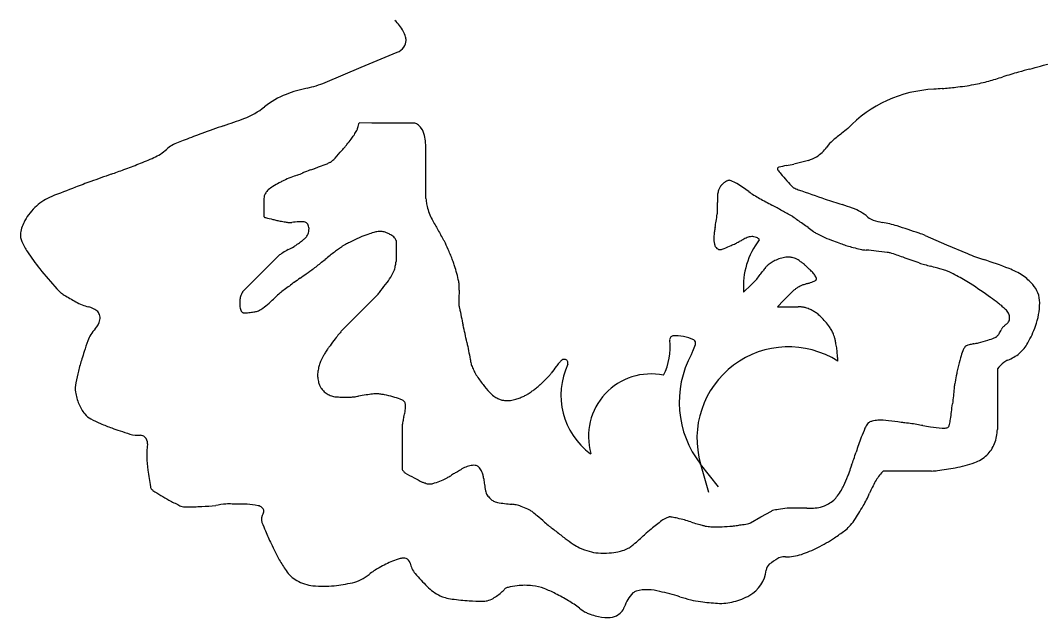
# Model space of a CAD drawing. Header units: metres. Extents: x 0 to 10.4, y -7.4 to 0.
# Drawn here: x 2.043 to 6.409, y -7.441 to -4.89 of the extents above; entities that cross this region are included whole.
import ezdxf

# ---------------------------------------------------------------- set-up
doc = ezdxf.new("R2010")
doc.units = ezdxf.units.M

msp = doc.modelspace()

# ---------------------------------------------------------------- linework, layer by layer
at = {"layer": 'CUT'}
for p, q in [((3.5, -5.09), (3.654, -5.026)), ((3.346, -5.155), (3.5, -5.09)), ((3.546, -5.329), (3.492, -5.327)), ((3.649, -5.329), (3.546, -5.329)), ((3.726, -5.329), (3.649, -5.329)), ((3.777, -5.561), (3.777, -5.445)), ((5.412, -5.488), (5.35, -5.504)), ((3.777, -5.65), (3.777, -5.561)), ((3.084, -5.65), (3.084, -5.676)), ((3.084, -5.676), (3.084, -5.727)), ((3.649, -5.83), (3.649, -5.869)), ((5.912, -5.809), (6.002, -5.848)), ((6.002, -5.848), (6.092, -5.886)), ((3.649, -5.869), (3.649, -5.92)), ((3.148, -5.894), (3.097, -5.946)), ((3.097, -5.946), (3.046, -5.997)), ((3.046, -5.997), (2.994, -6.048)), ((5.138, -6.048), (5.164, -6.023)), ((5.164, -6.023), (5.19, -5.997)), ((5.344, -6.048), (5.305, -6.087)), ((3.546, -6.087), (3.495, -6.138)), ((5.305, -6.087), (5.28, -6.113)), ((3.495, -6.138), (3.418, -6.215)), ((5.28, -6.113), (5.318, -6.113)), ((5.318, -6.113), (5.369, -6.113)), ((6.22, -6.379), (6.22, -6.47)), ((6.22, -6.47), (6.22, -6.56)), ((6.22, -6.56), (6.22, -6.637)), ((3.675, -6.626), (3.675, -6.716)), ((3.675, -6.716), (3.675, -6.806)), ((4.482, -6.74), (4.481, -6.741)), ((5.028, -6.883), (4.951, -6.785)), ((4.951, -6.785), (4.985, -6.905)), ((5.824, -6.815), (5.735, -6.815)), ((5.939, -6.815), (5.824, -6.815)), ((5.164, -7.037), (5.209, -7.011)), ((5.209, -7.011), (5.254, -6.986))]:
    msp.add_line(p, q, dxfattribs=at)
for centre, radius, start, end in [((3.4914, -5.04651), 0.218593, 30.3688, 45.7253), ((3.56475, -4.9981), 0.130916, 16.921, 28.3188), ((3.64379, -4.9746), 0.048213, 322.425, 359.524), ((3.64705, -4.97336), 0.044983, 357.911, 17.2781), ((3.62882, -4.96514), 0.065864, 292.474, 323.841), ((7.77452, -10.2017), 5.29692, 105.522, 106.039), ((0.385779, 17.1398), 23.0255, 285.03, 285.278), ((5.9759, -4.4094), 0.768045, 280.738, 285.643), ((5.83475, -3.87917), 1.31672, 285.336, 288.062), ((6.76826, -6.7913), 1.7414, 105.223, 107.556), ((3.40323, -5.78993), 0.625503, 102.392, 111.007), ((3.174, -4.73869), 0.450445, 282.175, 292.448), ((5.97192, -5.72358), 0.540069, 92.4323, 136.526), ((6.58871, -12.4416), 7.28573, 94.761, 95.0372), ((5.50938, -0.309649), 4.89442, 275.565, 276.247), ((5.9317, -4.1279), 1.05289, 276.013, 280.247), ((3.30386, -5.52908), 0.346369, 111.129, 128.762), ((2.89079, -5.01612), 0.312232, 290.277, 308.932), ((1.49054, -1.21316), 4.36478, 289.006, 290.218), ((4.5374, -10.0682), 4.99979, 108.971, 110.102), ((2.39052, -4.76596), 1.24179, 330.47, 331.42), ((3.40659, -5.32196), 0.083567, 332.919, 341.841), ((3.30144, -5.28391), 0.195368, 340.85, 347.259), ((3.7251, -5.35671), 0.02773, 55.0002, 88.1299), ((3.7085, -5.3825), 0.058387, 33.827, 56.173), ((3.6858, -5.40082), 0.087478, 13.0938, 35.5153), ((7.42243, -7.68066), 2.96938, 128.351, 128.969), ((2.77699, -5.564), 0.164346, 111.41, 131.544), ((3.48689, -7.46429), 2.19288, 109.719, 110.554), ((7.1536, -17.0414), 12.4475, 110.379, 110.733), ((2.76874, -4.8769), 0.862672, 320.983, 322.923), ((3.1268, -5.13685), 0.420368, 321.767, 324.493), ((3.44161, -5.36057), 0.034169, 323.286, 329.334), ((3.46966, -5.44153), 0.307364, 359.354, 11.3581), ((5.61256, -5.51438), 0.147406, 130.925, 145.555), ((10.2784, -11.3544), 7.62226, 128.293, 128.667), ((2.53531, -5.29544), 0.196958, 293.547, 312.351), ((2.73873, -4.87731), 0.885259, 317.27, 320.113), ((0.727736, -3.1003), 3.56863, 318.926, 319.245), ((2.23119, -4.46195), 1.54165, 321.102, 321.578), ((5.36263, -5.33735), 0.158904, 302.07, 323.887), ((1.59429, -3.11288), 2.57374, 291.774, 293.341), ((3.2584, -5.26926), 0.251613, 292.331, 294.066), ((3.29655, -5.36259), 0.150869, 295.291, 297.839), ((3.3615, -5.47449), 0.022202, 284.351, 292.519), ((3.31193, -5.41921), 0.09548, 307.462, 312.15), ((3.28393, -5.37722), 0.14559, 309.226, 316.193), ((5.36227, -5.33294), 0.162839, 287.781, 301.353), ((-1.33064, 4.88313), 11.0877, 289.832, 290.134), ((1.67181, -3.29507), 2.3758, 290.042, 291.667), ((-33.0572, 88.8241), 101.11, 291.03, 291.045), ((-356.093, 952.762), 1023.46, 290.555, 290.557), ((-116.199, 301.74), 329.682, 291.249, 291.252), ((2.74283, -4.09507), 1.53258, 291.399, 292.204), ((1.95574, -1.82196), 3.93673, 290.307, 290.805), ((5.28771, -5.52475), 0.007941, 102.444, 212.316), ((5.89798, -5.04098), 0.786659, 218.343, 219.845), ((5.46836, -6.274), 0.778656, 101.134, 103.544), ((5.22583, -4.93007), 0.587209, 279.031, 282.208), ((3.78064, -9.47036), 4.14903, 110.259, 111.233), ((11.6292, -31.4988), 27.5336, 109.516, 109.708), ((3.51382, -6.24638), 0.756204, 118.844, 121.119), ((3.2482, -5.7649), 0.206314, 114.391, 118.739), ((3.98958, -7.32067), 1.92967, 114.446, 115.363), ((3.24741, -5.71824), 0.164235, 106.78, 110.09), ((38.3859, -97.0056), 97.9805, 111.029, 111.046), ((5.30323, -5.84723), 0.365223, 134.334, 135.666), ((5.10358, -5.65476), 0.088411, 121.034, 128.95), ((5.084, -5.621), 0.049396, 111.371, 121.759), ((5.07172, -5.58938), 0.015475, 96.3805, 111.692), ((5.07748, -5.59541), 0.02268, 98.8211, 109.251), ((5.07253, -5.59589), 0.022935, 65.607, 86.3205), ((4.9932, -5.7826), 0.225796, 60.0285, 66.8414), ((4.87842, -5.98362), 0.45727, 52.467, 60.1529), ((5.91448, -5.03123), 0.805578, 219.626, 225.216), ((5.68429, -14.5747), 9.59657, 110.79, 111.437), ((3.14607, -5.65984), 0.063265, 148.728, 161.722), ((3.14359, -5.6595), 0.060967, 131.735, 147.792), ((3.18969, -5.70875), 0.128427, 121.284, 132.455), ((5.13993, -5.65031), 0.117365, 162.493, 171.026), ((5.11478, -5.64781), 0.092774, 151.822, 159.29), ((5.05627, -5.61456), 0.025554, 142.485, 155.587), ((5.11759, -5.65123), 0.096879, 145.244, 147.376), ((5.06884, -5.62484), 0.042225, 133.081, 136.919), ((5.0735, -5.6255), 0.045989, 133.238, 136.762), ((5.36707, -5.33877), 0.351824, 233.339, 242.204), ((5.35663, -5.59537), 0.012286, 218.39, 231.61), ((5.44817, -5.38607), 0.240346, 245.63, 250.767), ((7.46896, 0.239066), 6.21743, 250.26, 251.382), ((2.263, -5.85037), 0.225422, 112.428, 132.057), ((3.11676, -5.65135), 0.032787, 159.743, 177.637), ((3.86697, -5.64962), 0.089972, 180.244, 188.554), ((4.07084, -5.62112), 0.295821, 188.139, 192.471), ((5.13925, -5.64743), 0.116282, 172.374, 181.266), ((6.449, -5.659), 1.42603, 179.638, 180.362), ((3.633, -5.6765), 1.39003, 359.65, 0.350365), ((7.94277, -0.705766), 5.65259, 241.008, 241.62), ((6.72191, -2.05926), 3.80097, 250.993, 252.137), ((2.2747, -5.86537), 0.244399, 131.737, 150.494), ((3.98689, -5.63731), 0.210369, 193.103, 201.38), ((3.9631, -5.65034), 0.183496, 200.3, 209.25), ((1.16825, -5.2355), 3.88372, 352.417, 352.878), ((4.99662, -5.70306), 0.028955, 331.222, 335.648), ((-0.486, -5.6985), 5.50902, 359.86, 0.140405), ((4.982, -5.7135), 0.04103, 357.905, 2.0951), ((3.41009, -9.1155), 3.90089, 61.0215, 61.7576), ((-0.273848, -15.9312), 11.6483, 61.1763, 61.4118), ((5.12318, -7.05046), 1.44005, 70.6214, 72.5087), ((5.52983, -5.88832), 0.208824, 49.3028, 70.0747), ((2.19718, -5.82047), 0.154821, 150.827, 171.656), ((3.08606, -5.7275), 0.002118, 166.345, 193.655), ((3.09, -5.724), 0.007211, 213.69, 236.31), ((3.09307, -5.71958), 0.012588, 235.847, 260.55), ((3.23953, -5.20588), 0.546682, 254.235, 257.693), ((5.5254, 4.43206), 10.4519, 256.712, 256.807), ((3.66321, -3.66816), 2.14076, 255.853, 256.074), ((3.33842, -4.71922), 1.04429, 259.494, 260.775), ((3.27415, -5.24403), 0.516379, 258.477, 260.284), ((3.195, -5.703), 0.050636, 260.91, 279.09), ((3.23116, -5.94828), 0.197305, 89.1763, 98.2065), ((3.2455, -6.00506), 0.25432, 87.4083, 92.5917), ((3.25393, -5.77498), 0.024176, 65.3951, 82.7141), ((3.25926, -5.76349), 0.011509, 40.5844, 65.6758), ((3.25035, -5.77422), 0.025367, 31.4092, 45.9104), ((3.2449, -5.77573), 0.030846, 12.5954, 28.5167), ((17.0582, 1.73687), 15.2185, 209.426, 209.526), ((3.66706, -5.50168), 1.37321, 348.562, 349.667), ((5.3312, -5.7501), 0.02641, 61.0087, 65.8612), ((5.27429, -5.79871), 0.10001, 44.1898, 45.8102), ((-17.1109, -37.2131), 38.6725, 54.4241, 54.5006), ((0.959104, -12.1501), 7.77566, 55.0723, 55.2787), ((5.71177, -5.67587), 0.070887, 229.784, 251.264), ((5.77672, -5.48193), 0.275415, 251.427, 259.81), ((5.63795, -6.27099), 0.525758, 73.0765, 80.1385), ((2.10915, -5.80803), 0.065916, 171.244, 204.148), ((3.21128, -5.77739), 0.066442, 328.609, 338.261), ((3.23917, -5.7864), 0.037249, 335.245, 351.357), ((3.2215, -5.7849), 0.055811, 6.068, 16.5519), ((3.21118, -5.78048), 0.06584, 349.919, 1.28381), ((3.72313, -6.36268), 0.591444, 109.161, 112.688), ((3.63736, -6.09957), 0.314805, 105.355, 110.134), ((3.59218, -5.92533), 0.134852, 98.6085, 106.449), ((3.5785, -5.86404), 0.072336, 84.8445, 95.1555), ((3.58144, -5.86505), 0.073137, 80.1105, 87.2091), ((3.58974, -5.85958), 0.066712, 79.4107, 86.3393), ((3.58205, -5.85021), 0.05964, 63.1407, 70.4621), ((3.5174, -5.9977), 0.220616, 61.402, 65.4679), ((3.56304, -5.90835), 0.120347, 50.8645, 60.1185), ((16.5391, 1.49341), 14.6469, 209.698, 209.792), ((14.5999, 0.289264), 12.366, 209.415, 209.537), ((5.58301, -5.83686), 0.575254, 176.227, 178.321), ((5.09241, -5.80734), 0.083827, 169.453, 174.287), ((5.63096, -5.88624), 0.62807, 169.705, 171.37), ((7.25999, -3.29748), 3.09141, 233.266, 233.796), ((5.49886, -5.69475), 0.116897, 236.3, 244.21), ((5.74022, -5.25807), 0.615698, 241.666, 245.204), ((4.28383, -10.4962), 4.96256, 71.1767, 72.3195), ((5.77815, -6.12895), 0.346823, 67.2979, 72.0558), ((2.31871, -5.71266), 0.296158, 204.399, 213.937), ((2.9401, -5.45915), 0.481628, 304.514, 306.561), ((2.82018, -5.26374), 0.710302, 304.942, 306.733), ((3.10794, -5.65143), 0.227493, 307.047, 310.273), ((3.1486, -5.69623), 0.16704, 309.568, 313.699), ((3.24124, -5.79469), 0.031867, 315.574, 327.106), ((3.74627, -6.43441), 0.665727, 118.071, 119.15), ((3.55254, -6.05224), 0.237518, 115.577, 120.218), ((4.14223, -7.26265), 1.58392, 114.119, 115.915), ((3.62349, -5.83751), 0.027331, 34.5659, 55.4341), ((3.61399, -5.83771), 0.035658, 17.4708, 26.1321), ((3.64189, -5.8307), 0.007141, 5.64283, 31.2271), ((1.74646, -7.00604), 2.41346, 29.1623, 29.7895), ((3.74055, -5.89902), 0.132795, 25.9064, 31.3146), ((2.47912, -6.47628), 1.52, 23.22, 24.705), ((5.094, -5.8245), 0.086119, 177.005, 182.995), ((5.24699, -5.802), 0.240514, 186.445, 189.815), ((5.04995, -5.83782), 0.04028, 187.383, 206.823), ((4.94732, -5.52373), 0.353901, 292.368, 295.557), ((4.5074, -4.6378), 1.34301, 296.183, 296.947), ((5.7514, -7.0858), 1.40294, 116.2, 116.93), ((5.46507, -6.41593), 0.676586, 118.619, 119.491), ((5.45426, -6.02513), 0.320154, 141.994, 184.275), ((5.4822, -6.4919), 0.751787, 116.139, 116.991), ((5.16267, -5.84668), 0.031889, 96.6073, 111.465), ((5.1784, -5.89046), 0.077913, 96.1904, 104.419), ((5.17055, -5.84907), 0.036069, 76.4486, 90.871), ((5.16851, -5.87414), 0.061049, 69.3867, 80.1031), ((5.17168, -5.85521), 0.042373, 51.6032, 64.3861), ((5.19148, -5.83152), 0.011532, 34.3999, 55.6001), ((5.18941, -5.83053), 0.012844, 11.3636, 25.5063), ((5.88176, -4.8599), 1.03724, 247.331, 249.587), ((5.75368, -5.25965), 0.618214, 247.79, 250.665), ((5.98102, -4.63801), 1.2801, 250.276, 251.366), ((2.90706, -5.32819), 0.998972, 213.393, 218.569), ((3.1631, -5.9134), 0.024586, 119.485, 127.895), ((3.373, -6.22194), 0.397669, 121.536, 123.934), ((3.28678, -6.05717), 0.212526, 117.697, 124.961), ((3.09654, -5.66257), 0.225781, 293.897, 301.052), ((3.69881, -6.30363), 0.527159, 128.312, 129.008), ((6.82277, -10.5533), 5.80122, 126.268, 126.501), ((4.10316, -6.80888), 1.17364, 126.382, 127.358), ((3.72385, -6.28811), 0.529398, 125.291, 126.763), ((3.46039, -5.90835), 0.067361, 124.743, 128.997), ((2.79417, -6.33241), 1.17378, 21.6689, 22.8292), ((5.03648, -5.84339), 0.025777, 209.287, 233.085), ((5.03595, -5.84597), 0.02342, 230.344, 250.166), ((5.0338, -5.85408), 0.015082, 247.372, 278.378), ((5.01576, -5.77106), 0.10001, 281.673, 286.399), ((5.01627, -5.7809), 0.090457, 287.849, 293.263), ((4.65473, -4.90612), 1.03699, 292.525, 294.332), ((5.94496, -4.61692), 1.2892, 253.184, 254.295), ((5.8294, -5.01765), 0.872163, 254.478, 256.581), ((5.66527, -5.73841), 0.133208, 253.303, 258.625), ((5.67361, -5.62386), 0.247574, 261.963, 266.616), ((5.5672, -7.09102), 1.22347, 83.6742, 85.6967), ((5.21353, -9.88843), 4.04305, 82.3893, 83.0607), ((5.74341, -5.93307), 0.052369, 77.2083, 83.8671), ((5.74641, -5.96716), 0.085598, 79.5027, 84.2371), ((4.04996, -10.928), 5.32759, 70.6294, 71.2552), ((6.36931, -5.25461), 0.689607, 246.288, 252.418), ((0.196551, -1.98256), 5.03508, 308.152, 308.428), ((1.48809, -3.60911), 2.95813, 308.412, 308.908), ((4.1804, -6.92026), 1.30951, 128.4, 129.582), ((3.49877, -5.9108), 0.150189, 342.486, 350.729), ((3.57405, -5.91764), 0.07499, 346.614, 358.196), ((2.87702, -6.29502), 1.08299, 20.26, 21.4489), ((3.58921, -6.03126), 0.323524, 16.7546, 20.1153), ((5.35974, -6.0822), 0.190013, 124.177, 130.634), ((5.31479, -6.01612), 0.110093, 114.575, 124.14), ((5.35648, -6.10567), 0.208875, 107.981, 114.76), ((5.33571, -6.05672), 0.155973, 97.2609, 106.276), ((5.32826, -5.97288), 0.071937, 87.8163, 99.8118), ((5.32134, -5.9967), 0.09619, 74.5263, 84.2344), ((5.33878, -5.94957), 0.046308, 66.8283, 79.7732), ((5.2643, -6.09003), 0.205167, 59.6397, 63.1394), ((5.30859, -6.00055), 0.105802, 50.4214, 55.8388), ((5.11975, -6.31638), 0.472839, 55.4361, 57.1838), ((5.2865, -6.0525), 0.161402, 47.7621, 51.0353), ((5.21853, -6.14059), 0.272456, 47.1002, 49.6327), ((4.54041, -9.68337), 3.99104, 70.2966, 71.3454), ((6.02026, -5.52616), 0.421783, 251.439, 254.706), ((6.28838, -4.62623), 1.36072, 253.811, 254.904), ((5.72364, -7.34187), 1.49527, 68.5681, 72.9924), ((4.28792, -4.18986), 2.78846, 219.167, 221.485), ((-0.252683, -1.18562), 5.93999, 306.003, 306.313), ((-2.20527, 2.01903), 9.68403, 304.394, 304.623), ((3.123, -5.72737), 0.282562, 308.011, 309.309), ((3.13873, -5.73679), 0.265374, 307.969, 309.351), ((3.34958, -5.82436), 0.320632, 324.621, 331.368), ((3.51084, -5.90417), 0.141026, 328.432, 338.438), ((2.88349, -6.26374), 1.06647, 15.9321, 17.7847), ((3.488, -6.088), 0.436955, 10.9499, 15.5311), ((3.01438, -4.34791), 2.73018, 322.868, 323.392), ((4.91679, -5.74659), 0.369148, 321.578, 324.682), ((5.46961, -6.12915), 0.303181, 142.836, 146.088), ((5.269, -5.979), 0.052631, 128.83, 141.17), ((5.07951, -6.30703), 0.489155, 46.5361, 48.443), ((5.314, -6.059), 0.147828, 43.6295, 46.3705), ((4.72349, -6.61772), 0.960762, 42.3092, 43.4486), ((5.33793, -6.05019), 0.124499, 31.5756, 39.4997), ((4.30026, -12.06), 6.33427, 74.8097, 75.0533), ((4.55246, -10.4373), 4.70574, 72.3531, 72.5957), ((4.68669, -10.297), 4.53217, 73.1688, 73.4327), ((5.96928, -6.07315), 0.117953, 67.722, 75.4081), ((5.74797, -6.52095), 0.617222, 61.0214, 64.4679), ((5.71656, -6.61749), 0.717153, 57.2995, 62.5634), ((6.16111, -6.23158), 0.301899, 56.4416, 68.8587), ((6.20563, -6.1618), 0.219147, 41.0091, 56.0555), ((6.40691, -10.1837), 5.25625, 127.543, 127.846), ((24.897, -34.9316), 36.1483, 126.862, 126.878), ((3.2125, -6.39796), 0.387958, 89.9262, 90.0738), ((3.73228, -6.69331), 0.858236, 125.083, 127.233), ((2.35008, -5.0364), 1.59305, 320.766, 322.327), ((3.80791, -6.02623), 0.111135, 1.6665, 11.0139), ((3.645, -6.0325), 0.274165, 358.014, 1.98573), ((5.17883, -5.98483), 0.016522, 312.547, 317.453), ((5.41081, -6.09312), 0.075812, 112.336, 120.794), ((5.57227, -6.4573), 0.474149, 112.738, 113.659), ((5.51065, -6.48961), 0.485111, 103.549, 104.523), ((5.525, -6.382), 0.38585, 107.496, 109.374), ((5.252, -5.523), 0.51549, 287.732, 289.138), ((5.38104, -5.88299), 0.133152, 287.464, 292.502), ((5.3848, -5.8991), 0.116857, 293.823, 299.307), ((5.43212, -5.98292), 0.020603, 298.67, 308.71), ((5.428, -5.996), 0.019416, 11.8887, 34.5085), ((5.4357, -5.9931), 0.011016, 327.61, 339.26), ((5.44289, -5.9942), 0.004183, 317.932, 348.938), ((5.43699, -5.9935), 0.010124, 351.479, 8.52051), ((5.07739, -7.59565), 1.88562, 53.8019, 57.0136), ((6.28441, -6.09607), 0.116593, 0.036395, 42.0386), ((2.28677, -5.96078), 0.116243, 220.973, 232.499), ((2.30877, -5.93793), 0.147807, 231.126, 237.799), ((3.15713, -4.52211), 1.7983, 238.965, 240.807), ((3.04024, -6.08422), 0.058012, 154.227, 165.807), ((3.04503, -6.08695), 0.06351, 146.616, 153.894), ((3.00963, -6.05832), 0.018731, 146.579, 160.291), ((2.52439, -5.42794), 0.887272, 310.958, 314.203), ((3.28827, -6.20931), 0.20547, 128.274, 134.993), ((5.66695, -9.53413), 4.29335, 125.365, 125.71), ((1.64265, -4.32514), 2.59397, 317.398, 318.055), ((3.33187, -5.8546), 0.315346, 319.595, 323.086), ((4.57101, -6.07875), 0.653043, 176.774, 179.408), ((5.13538, -6.04515), 0.003864, 264.283, 312.587), ((5.39725, -6.1058), 0.078584, 126.957, 132.654), ((5.49144, -6.20954), 0.218497, 126.98, 130.339), ((5.42519, -6.13296), 0.117671, 116.872, 123.641), ((2.39074, -5.8949), 0.226083, 240.671, 255.726), ((3.30539, -6.108), 0.324433, 179.117, 180.883), ((3.036, -6.101), 0.055036, 177.917, 182.083), ((3.067, -6.097), 0.086023, 178.668, 181.332), ((3.36974, -6.091), 0.388762, 179.41, 180.59), ((3.10304, -6.09977), 0.122707, 165.958, 174.026), ((2.5022, -5.37703), 0.940411, 307.909, 309.946), ((3.4285, -5.9635), 0.170467, 313.574, 316.426), ((6.50923, -6.0905), 2.5913, 179.591, 180.409), ((3.93945, -6.10576), 0.021689, 188.582, 199.491), ((4.08365, -8.94674), 3.5628, 53.1166, 53.7374), ((5.87407, -6.56276), 0.581368, 51.6232, 53.2396), ((6.14553, -6.21846), 0.142925, 47.5504, 51.247), ((6.10221, -6.09384), 0.298801, 340.007, 359.585), ((2.31391, -6.20642), 0.094797, 53.7216, 77.1441), ((2.34863, -6.15647), 0.034022, 17.9284, 51.0886), ((2.33902, -6.16124), 0.04466, 349.99, 19.9493), ((3.03718, -6.10359), 0.056964, 189.511, 200.999), ((3.01607, -6.11654), 0.03293, 193.102, 208.01), ((3.00215, -6.12085), 0.01881, 216.352, 233.648), ((2.99744, -6.12959), 0.009082, 224.861, 247.759), ((3.00241, -6.11285), 0.026523, 251.506, 260.422), ((2.9995, -6.11599), 0.023054, 266.269, 273.731), ((3.004, -6.07099), 0.068073, 267.474, 272.526), ((2.99138, -5.85089), 0.288532, 273.104, 275.693), ((2.99188, -5.86616), 0.273293, 275.906, 280.354), ((3.02093, -5.98377), 0.152559, 277.561, 283.678), ((3.02311, -6.04363), 0.094649, 290.98, 296.945), ((3.04951, -6.09485), 0.037027, 296.448, 305.48), ((3.0284, -6.05134), 0.085091, 300.046, 307.334), ((4.07049, -6.0853), 0.153997, 190.361, 192.259), ((10.3364, -4.78703), 6.55296, 191.719, 192.058), ((5.3715, -6.153), 0.040081, 86.4239, 93.5761), ((5.33752, -6.41837), 0.307542, 80.5524, 83.1874), ((5.37304, -6.20949), 0.095671, 73.0071, 81.0037), ((5.33885, -6.32766), 0.218674, 67.9329, 73.487), ((5.36207, -6.24437), 0.133128, 56.7831, 63.7271), ((5.35733, -6.26921), 0.156801, 54.2226, 60.307), ((5.357, -6.26328), 0.152227, 44.8098, 52.8184), ((5.87439, -6.52429), 0.551629, 46.3718, 48.2094), ((6.21172, -6.17192), 0.063832, 30.0057, 47.3139), ((6.22225, -6.16277), 0.050213, 7.74527, 26.9628), ((2.31112, -6.15677), 0.072914, 315.359, 350.341), ((17.7579, -3.10158), 14.1632, 192.454, 192.603), ((2.78398, -6.46689), 1.18437, 11.6367, 13.4209), ((5.26773, -6.3639), 0.286602, 40.7028, 46.5028), ((5.20289, -6.41257), 0.367532, 35.5266, 39.8619), ((5.38674, -6.28667), 0.144815, 30.1214, 37.2587), ((6.3386, -6.31182), 0.146258, 128.276, 131.336), ((5.9784, -5.9184), 0.387692, 314.059, 315.941), ((6.01352, -5.88972), 0.385039, 309.224, 310.387), ((5.95913, -5.92469), 0.39882, 319.633, 320.755), ((6.25679, -6.1664), 0.015427, 316.583, 350.287), ((6.235, -6.1625), 0.03757, 350.037, 9.96294), ((5.9605, -6.04591), 0.44837, 330.309, 340.444), ((2.46215, -6.30575), 0.139239, 135.408, 160.38), ((3.74923, -6.52179), 0.451262, 139.714, 142.966), ((4.22136, -6.90013), 1.05618, 139.771, 140.618), ((3.4667, -6.2667), 0.071028, 133.289, 136.711), ((2.20755, -6.62281), 1.78077, 11.5915, 12.8095), ((4.83453, -6.25363), 0.015706, 95.5763, 188.674), ((4.84614, -6.41066), 0.173155, 64.0187, 94.3536), ((5.3196, -6.30771), 0.214008, 21.2909, 25.9679), ((5.43251, -6.26768), 0.094342, 16.4266, 23.5396), ((5.3043, -6.31106), 0.229648, 14.1287, 17.762), ((6.16548, -6.13944), 0.114363, 291.29, 295.107), ((6.20545, -6.22693), 0.018206, 298.007, 309.373), ((6.20838, -6.23038), 0.013673, 309.063, 320.937), ((6.08007, -6.11965), 0.183156, 319.337, 323.344), ((6.155, -6.18), 0.087092, 325.763, 338.443), ((6.26682, -6.22369), 0.032969, 138.849, 159.223), ((5.47415, -7.30939), 3.31401, 161.521, 162.358), ((3.77588, -6.62372), 0.53416, 139.948, 141.473), ((4.1159, -6.80613), 0.915244, 142.582, 144.911), ((26.5898, -1.88189), 23.0582, 190.958, 191.049), ((4.56011, -6.28838), 0.26091, 333.204, 7.1287), ((3.87481, -5.89072), 1.1217, 338.436, 340.02), ((4.91423, -6.26865), 0.01571, 340.101, 60.3492), ((5.32709, -6.67593), 0.391585, 57.4112, 196.172), ((5.26875, -6.3117), 0.264398, 8.85555, 12.3838), ((4.94709, -6.38049), 0.593104, 8.28701, 10.6376), ((6.11012, -6.30885), 0.037463, 134.211, 146.178), ((6.09146, -6.29191), 0.012405, 106.181, 126.949), ((6.12468, -6.34586), 0.075382, 114.015, 119.115), ((6.13449, -6.45343), 0.181016, 99.6958, 102.924), ((6.21689, -6.69256), 0.432547, 102.944, 105.129), ((6.01649, -5.70145), 0.578878, 280.301, 282.319), ((5.98393, -5.63902), 0.647083, 283.957, 287.545), ((6.07268, -5.91411), 0.358036, 287.274, 292.033), ((6.20446, -6.18565), 0.167218, 310.923, 330.498), ((3.72902, -6.77793), 1.49007, 161.495, 162.748), ((3.74871, -6.54061), 0.464386, 151.917, 154.952), ((3.55982, -6.44429), 0.252426, 147.051, 151.022), ((4.153, -6.799), 0.943445, 147.422, 148.568), ((12.8965, -4.58184), 9.10131, 190.888, 191.119), ((5.28791, -6.52086), 0.428106, 151.41, 218.097), ((4.80059, -6.2567), 0.126208, 331.973, 338.477), ((5.00588, -6.35251), 0.531247, 3.72467, 6.21481), ((5.2569, -6.34892), 0.280808, 4.06751, 6.32134), ((4.29062, -6.41085), 1.24906, 2.97588, 3.75704), ((6.37086, -6.40701), 0.317106, 160.47, 166.131), ((6.13597, -6.32706), 0.069072, 145.564, 157.835), ((6.20329, -6.18083), 0.171648, 291.071, 310.166), ((3.24356, -6.63461), 0.983964, 162.333, 165.485), ((3.49704, -6.41522), 0.183845, 162.193, 168.319), ((3.43603, -6.39591), 0.11986, 154.334, 162.063), ((6.80512, -5.77958), 2.89332, 191.108, 191.512), ((4.01676, -6.34742), 0.047733, 191.572, 200.319), ((4.32345, -6.21787), 0.380624, 202.577, 205.879), ((4.79982, -6.74024), 0.595657, 141.447, 144.814), ((4.7007, -6.63153), 0.450988, 141.86, 144.401), ((4.47855, -6.47655), 0.181199, 132.987, 137.013), ((4.66311, -6.49144), 0.308941, 154.615, 233.88), ((4.36858, -6.35561), 0.01786, 111.602, 139.473), ((4.36867, -6.35804), 0.020174, 83.3708, 109.31), ((4.3687, -6.3549), 0.017059, 60.8819, 82.2482), ((4.37248, -6.34852), 0.009641, 27.9407, 62.0593), ((4.364, -6.355), 0.020248, 20.2249, 32.9052), ((4.35301, -6.35608), 0.031056, 3.84229, 15.0824), ((4.304, -6.3565), 0.080041, 358.21, 1.78988), ((7.92759, -6.85232), 1.9361, 164.379, 165.758), ((6.40601, -6.53701), 0.244065, 130.347, 139.653), ((6.28933, -6.40181), 0.065494, 111.806, 129.126), ((3.17444, -6.60857), 0.910557, 165.982, 169.204), ((3.43404, -6.40481), 0.120137, 177.707, 187.746), ((3.44664, -6.40688), 0.132817, 167.44, 177.03), ((4.12546, -6.32171), 0.157312, 203.325, 211.967), ((4.57244, -6.0252), 0.693652, 213.198, 217.347), ((3.92831, -6.07466), 0.502252, 316.561, 318.418), ((4.226, -6.335), 0.106832, 316.897, 324.525), ((4.73821, -6.66677), 0.266468, 78.1344, 195.95), ((8.06402, -6.81007), 2.05946, 168.486, 169.507), ((6.50071, -6.48581), 0.462918, 166.278, 169.192), ((2.398, -6.46096), 0.120214, 168.988, 188.148), ((3.47961, -6.39675), 0.166384, 188.379, 192.23), ((3.40833, -6.41643), 0.092647, 189.677, 195.381), ((3.3701, -6.42324), 0.054102, 199.163, 207.235), ((3.47204, -6.3733), 0.167608, 206.468, 210.753), ((3.3832, -6.42695), 0.063824, 210.139, 226.175), ((4.33132, -6.21156), 0.388925, 217.07, 223.242), ((3.71547, -5.82988), 0.826021, 309.962, 311.241), ((4.18437, -6.37037), 0.110548, 313.167, 316.833), ((4.03842, -6.10288), 0.411187, 303.439, 303.941), ((2.46124, -4.63024), 2.5601, 314.889, 315.111), ((3.46364, -5.55988), 1.19484, 312.77, 313.957), ((8.8551, -6.78616), 2.83855, 173.117, 173.463), ((6.23162, -6.4757), 0.196872, 168.068, 171.322), ((2.48735, -6.44662), 0.210699, 188.564, 202.72), ((3.39431, -6.41924), 0.077127, 224.186, 238.494), ((3.40651, -6.3987), 0.10102, 238.681, 250.627), ((3.39977, -6.41395), 0.084407, 251.507, 264.716), ((3.42656, -5.98028), 0.518867, 266.181, 268.613), ((3.421, -6.262), 0.237105, 268.308, 271.692), ((3.443, -5.45186), 1.04725, 269.179, 270.821), ((3.45137, -6.36506), 0.134108, 272.834, 277.555), ((3.41698, -6.083), 0.418245, 277.145, 279.916), ((3.67259, -7.56506), 1.0857, 98.026, 99.7353), ((3.81186, -8.42602), 1.95775, 97.7162, 98.544), ((3.57805, -6.726), 0.241747, 94.5196, 96.9016), ((3.5625, -6.529), 0.044142, 85.4522, 94.5478), ((3.53813, -6.8178), 0.333963, 82.106, 85.2136), ((3.57004, -6.6637), 0.177254, 80.268, 85.4819), ((3.38486, -7.42605), 0.961429, 74.858, 77.0695), ((3.56184, -6.78095), 0.292506, 68.9295, 75.3131), ((4.1562, -6.37618), 0.148577, 223.258, 233.102), ((4.13389, -6.40073), 0.115592, 234.64, 244.429), ((4.11683, -6.33907), 0.174552, 288.079, 294.422), ((4.06284, -6.20808), 0.316185, 293.517, 296.517), ((4.13056, -6.35726), 0.152575, 298.774, 303.154), ((4.00497, -6.17084), 0.377345, 303.638, 306.798), ((4.08222, -6.23358), 0.281878, 301.858, 305.523), ((10.535, -7.041), 4.5361, 173.074, 173.506), ((15.8334, -7.42687), 9.84566, 174.382, 174.563), ((2.45421, -6.46304), 0.173801, 201.947, 218.4), ((3.64819, -6.56061), 0.055875, 56.5395, 70.3304), ((3.66175, -6.5408), 0.031867, 43.1554, 57.2334), ((3.67573, -6.52908), 0.013691, 26.3486, 47.3912), ((3.65801, -6.53108), 0.031056, 3.84229, 15.0824), ((3.533, -6.542), 0.156157, 357.431, 2.56924), ((3.64283, -6.532), 0.04627, 356.283, 3.71747), ((4.11733, -6.44655), 0.067283, 240.302, 253.301), ((4.12198, -6.3884), 0.124926, 258.933, 265.878), ((4.12489, -6.4432), 0.070802, 260.332, 269.279), ((4.12004, -6.36), 0.154054, 271.475, 276.697), ((4.12168, -6.37805), 0.13593, 276.898, 282.027), ((4.1002, -6.29694), 0.219774, 283.097, 288.793), ((-2.67132, -5.52179), 8.75732, 353.178, 353.402), ((2.38209, -6.51825), 0.083003, 219.458, 242.687), ((2.61574, -6.07544), 0.58368, 242.253, 246.82), ((3.90183, -6.6462), 0.227769, 163.891, 169.324), ((3.47609, -6.52264), 0.215539, 343.737, 349.478), ((3.56143, -6.54573), 0.127612, 352.673, 358.53), ((5.40886, -6.49839), 0.618421, 351.2, 354.096), ((2.69104, -5.91151), 0.764024, 246.469, 250.341), ((3.24205, -4.33122), 2.43761, 250.641, 251.51), ((3.69601, -6.6245), 0.021059, 175.916, 184.084), ((4.44836, -6.73537), 0.781477, 170.322, 171.733), ((6.59597, -7.04123), 1.02702, 156.518, 158.87), ((5.7413, -6.6694), 0.094976, 150.061, 156.809), ((5.74092, -6.67012), 0.095008, 143.047, 149.573), ((5.68439, -6.62854), 0.024849, 119.91, 141.292), ((5.69533, -6.64826), 0.047402, 102.589, 119.486), ((5.71462, -6.70574), 0.107889, 92.9879, 105.937), ((5.71661, -6.95303), 0.355108, 83.7933, 91.2275), ((4.4375, -16.7795), 10.2644, 82.327, 82.6254), ((5.71657, -7.40345), 0.801685, 82.2988, 83.4512), ((3.53667, -24.458), 17.9949, 82.5979, 82.6974), ((5.856, -6.7291), 0.116108, 89.5065, 90.4935), ((5.57389, -8.04153), 1.45631, 78.5898, 78.7904), ((-3.39995, -56.7039), 50.939, 79.4931, 79.524), ((5.34635, -9.91189), 3.33731, 80.4332, 80.6421), ((9.75522, 18.7055), 25.6181, 261.347, 261.422), ((6.02825, -6.05191), 0.581776, 260.677, 265.638), ((5.98871, -6.56702), 0.065154, 265.857, 280.876), ((5.99854, -6.60913), 0.022011, 276.427, 295.464), ((6.003, -6.621), 0.009434, 302.005, 327.995), ((5.99102, -6.60789), 0.02697, 317.811, 328.449), ((5.97933, -6.61314), 0.035783, 345.662, 355.413), ((5.68845, -6.53297), 0.336941, 345.734, 349.737), ((3.66921, -3.11238), 3.72905, 251.225, 251.905), ((2.54714, -6.53678), 0.125534, 253.27, 274.049), ((2.55548, -6.68979), 0.027793, 45.3968, 88.9359), ((2.5521, -6.69527), 0.034103, 353.724, 47.821), ((6.28943, -6.93354), 0.702347, 158.05, 160.838), ((6.05937, -6.63607), 0.16063, 337.71, 359.67), ((3.027, -6.74714), 0.443623, 173.77, 188.276), ((34.8315, -16.1412), 30.6927, 162.091, 162.152), ((6.07772, -6.64691), 0.139579, 314.183, 338.967), ((-16.525, 0.882166), 23.4146, 340.873, 340.94), ((-13.2338, -0.467395), 19.8642, 341.519, 341.611), ((6.07089, -6.63607), 0.152135, 290.031, 313.184), ((3.681, -6.807), 0.006083, 170.538, 189.462), ((3.70585, -6.79177), 0.034857, 207.753, 219.627), ((62.382, -99.3744), 109.478, 122.27, 122.282), ((3.98902, -6.90445), 0.114276, 108.374, 120.514), ((3.98788, -6.90103), 0.110666, 96.1602, 108.369), ((3.982, -6.84101), 0.050368, 83.1586, 96.8414), ((3.98686, -6.81255), 0.021584, 64.951, 86.9765), ((3.9821, -6.8157), 0.026617, 47.7406, 58.5196), ((3.9655, -6.8365), 0.053207, 40.4265, 49.5735), ((3.93997, -6.85439), 0.084291, 25.5793, 38.4315), ((-23.0555, 2.08625), 29.9959, 342.73, 342.788), ((5.59495, -4.22901), 2.61021, 278.128, 279.817), ((5.96313, -6.34343), 0.463982, 279.536, 290.155), ((5.8385, -6.34375), 3.28391, 188.18, 189.434), ((3.707, -6.794), 0.034409, 215.538, 234.462), ((3.94436, -6.41135), 0.484632, 237.925, 243.22), ((4.20278, -5.95996), 1.00441, 241.661, 243.907), ((3.77203, -6.69001), 0.180918, 293.441, 301.664), ((-17.454, 31.0788), 43.5055, 299.346, 299.37), ((25.3769, -41.2074), 40.5394, 121.992, 122.019), ((24.9021, -45.8152), 44.2873, 118.291, 118.31), ((3.97187, -6.84165), 0.050065, 11.1157, 28.192), ((3.79605, -6.88046), 0.230115, 7.85838, 12.1576), ((4.49806, -6.80193), 0.47639, 185.67, 188.58), ((4.2811, -6.28976), 1.41, 335.388, 337.207), ((5.36734, -6.73808), 0.235025, 335.378, 339.861), ((5.90809, -6.98263), 0.243258, 137.41, 149.729), ((5.7352, -6.8229), 0.007905, 91.459, 141.671), ((5.93782, -6.64301), 0.17199, 270.393, 278.755), ((2.621, -6.878), 0.022361, 190.305, 206.565), ((2.6232, -6.87707), 0.024747, 206.214, 237.76), ((3.79795, -6.77116), 0.098066, 247.867, 255.263), ((3.8056, -6.7832), 0.088989, 248.51, 254.621), ((3.79269, -6.81596), 0.054106, 258.602, 267.148), ((3.795, -6.8249), 0.045375, 263.674, 276.326), ((3.77368, -6.75139), 0.121494, 282.51, 289.381), ((3.7492, -6.6216), 0.252848, 284.85, 292.02), ((5.11008, -6.6782), 1.10046, 190.196, 191.575), ((5.24088, -6.69394), 0.372361, 322.425, 326.952), ((5.36717, -6.79158), 0.213651, 330.435, 336.435), ((6.14764, -7.10659), 0.512815, 151.259, 157.459), ((3.10178, -6.15926), 0.887457, 236.348, 241.477), ((3.34171, -5.69476), 1.41019, 241.923, 243.886), ((4.21089, -6.86842), 0.181488, 189.7, 192.92), ((4.059, -6.901), 0.026245, 197.743, 220.366), ((4.12417, -6.85732), 0.10457, 215.468, 226.36), ((4.12862, -6.8499), 0.113033, 227.326, 236.36), ((5.43013, -6.83291), 0.139687, 299.069, 310.58), ((5.45529, -6.86899), 0.096013, 313.186, 327.203), ((5.22922, -6.71363), 0.4862, 329.006, 336.179), ((2.74726, -6.91849), 0.049969, 238.3, 248.57), ((2.75049, -6.88993), 0.078083, 254.027, 271.11), ((2.76431, -6.25699), 0.711116, 269.008, 274.411), ((2.79169, -6.12602), 0.840423, 271.862, 275.895), ((2.96574, -7.44113), 0.487096, 95.1525, 100.378), ((2.935, -7.318), 0.362233, 87.9433, 92.0567), ((2.94565, -9.15501), 2.19901, 88.2709, 89.9387), ((3.00001, -7.238), 0.281257, 77.8932, 87.5568), ((3.04852, -7.00733), 0.045556, 52.8986, 76.6992), ((3.06714, -6.98577), 0.017224, 323.569, 59.0505), ((4.07788, -6.92595), 0.02161, 236.652, 256.95), ((4.10758, -6.80011), 0.150901, 256.754, 260.626), ((4.28778, -5.81282), 1.15449, 259.783, 261.292), ((4.19457, -6.2728), 0.686069, 263.172, 265.773), ((4.11393, -7.20912), 0.253903, 78.8565, 83.1982), ((4.13901, -7.08372), 0.126026, 69.0837, 79.0255), ((4.10163, -7.20611), 0.253841, 63.9763, 71.0648), ((4.00368, -7.37483), 0.448649, 60.5894, 62.1897), ((4.21365, -7.00277), 0.021436, 51.4856, 61.1342), ((5.26208, -6.99716), 0.013779, 107.226, 125.904), ((5.38065, -7.55168), 0.580784, 99.5794, 102.192), ((5.46803, -8.20141), 1.23619, 96.8308, 98.5613), ((5.33385, -7.05201), 0.079066, 92.0668, 99.3544), ((5.335, -7.643), 0.670012, 89.6579, 90.3421), ((5.3595, -26.082), 19.109, 89.9385, 90.0615), ((5.3925, -9.636), 2.66303, 89.7311, 90.2689), ((5.4195, -3.4), 3.57303, 269.767, 270.233), ((5.43434, -6.86109), 0.111915, 269.824, 285.366), ((5.4211, -6.81654), 0.158379, 285.714, 299.046), ((4.53797, -6.32753), 1.27782, 326.865, 330.126), ((3.11695, -7.02043), 0.043462, 145.8, 199.588), ((4.12615, -7.13459), 0.179586, 53.0899, 55.8347), ((3.369, -8.03746), 1.35768, 49.375, 50.4232), ((3.15591, -8.34655), 1.73148, 49.3437, 50.6826), ((5.15685, -7.53794), 0.631931, 126.046, 131.273), ((4.8567, -7.13228), 0.127381, 112.965, 124.256), ((4.83952, -7.08121), 0.073763, 110.239, 116.158), ((4.81953, -7.02359), 0.012844, 101.364, 115.506), ((4.8195, -7.043), 0.032101, 85.5334, 94.4666), ((4.81342, -7.09606), 0.085493, 79.4998, 84.24), ((4.76558, -7.37653), 0.370009, 76.3333, 80.1302), ((4.73965, -7.55016), 0.545079, 74.8614, 77.9977), ((4.47569, -8.44485), 1.47781, 72.9497, 74.0415), ((5.44326, -6.91442), 0.198969, 316.255, 325.89), ((3.75141, -6.77471), 0.723827, 201.076, 204.164), ((4.57919, -6.44191), 1.61569, 202.915, 205.01), ((4.76352, -6.48913), 0.725075, 228.598, 230.673), ((4.62707, -6.64391), 0.518923, 231.496, 232.754), ((10.0499, 0.304103), 9.3326, 232.069, 232.38), ((6.59062, -9.25039), 2.86521, 130.233, 130.97), ((5.37377, -5.63412), 1.47312, 251.609, 252.753), ((5.27759, -5.65714), 1.42515, 256.174, 257.041), ((5.13446, -6.49562), 0.57798, 252.223, 253.571), ((4.99084, -6.96797), 0.084392, 256.404, 264.671), ((5.00983, -6.69663), 0.356382, 265.683, 269.545), ((5.025, -6.584), 0.469345, 267.802, 272.198), ((5.01733, -6.3523), 0.701169, 272.098, 275.703), ((4.94658, -5.93806), 1.12077, 277.198, 278.333), ((4.97942, -6.06494), 0.990572, 277.517, 278.744), ((5.06273, -6.5864), 0.462519, 278.363, 281.887), ((5.1546, -7.01879), 0.020494, 279.558, 297.311), ((5.03252, -6.34973), 0.896921, 303.228, 306.577), ((5.47139, -6.94365), 0.158449, 307.116, 316.858), ((4.95484, -6.3452), 0.956016, 230.984, 232.435), ((6.0063, -4.75716), 2.85901, 235.136, 235.986), ((3.34774, -5.53664), 2.06595, 309.578, 310.483), ((3.30843, -5.57286), 2.06461, 311.965, 312.83), ((5.14612, -6.53493), 0.679777, 296.741, 303.771), ((4.18488, -6.62569), 1.18066, 205.019, 208.774), ((4.50929, -6.98517), 0.174867, 234.201, 244.498), ((4.56141, -6.85828), 0.311928, 245.892, 253.918), ((4.52799, -6.977), 0.188599, 253.683, 265.442), ((4.57865, -7.04009), 0.121464, 279.168, 288.904), ((4.52869, -6.91813), 0.253143, 290.659, 296.338), ((4.6221, -7.10037), 0.048466, 292.957, 305.152), ((4.26162, -6.63129), 0.640013, 307.36, 308.954), ((5.20052, -6.63395), 0.566885, 288.672, 296.335), ((3.65831, -6.90569), 0.58438, 209.562, 214.895), ((3.89092, -7.79504), 0.648135, 113.353, 118.97), ((3.71041, -7.37422), 0.190234, 103.189, 113.681), ((3.68395, -7.25888), 0.071906, 91.5545, 103.635), ((3.68142, -7.21589), 0.028896, 68.5264, 88.8537), ((3.68413, -7.21315), 0.025397, 11.6919, 71.9485), ((4.537, -6.89), 0.276045, 265.012, 274.988), ((4.5231, -6.74512), 0.421586, 275.158, 280.234), ((5.49745, -7.56167), 0.430464, 120.033, 125.906), ((5.30921, -7.22737), 0.047041, 112.772, 125.337), ((5.31095, -7.2473), 0.066369, 87.3678, 107.495), ((5.32156, -6.99621), 0.184948, 267.657, 289.074), ((3.29215, -7.16506), 0.135714, 213.516, 240.345), ((3.70477, -7.46383), 0.268222, 118.448, 129.545), ((3.8098, -7.1866), 0.103051, 191.988, 220.119), ((5.09456, -7.22614), 0.137045, 299, 354.615), ((5.26716, -7.2417), 0.036263, 127.672, 175.726), ((3.31402, -7.12301), 0.183092, 240.909, 263.723), ((3.42436, -7.12287), 0.173485, 282.869, 295.849), ((3.43275, -7.1378), 0.156397, 295.466, 310.344), ((4.40197, -6.68197), 0.881067, 220.399, 225.278), ((3.3354, -6.88272), 0.424305, 264.4, 270.621), ((3.34367, -6.90276), 0.404256, 269.48, 275.725), ((3.30347, -6.56909), 0.740306, 276.245, 282.444), ((3.91278, -7.17981), 0.183126, 224.428, 235.099), ((3.9558, -7.11766), 0.258718, 235.159, 242.913), ((3.93808, -7.14894), 0.24491, 300.94, 312.328), ((4.04717, -7.25812), 0.091019, 307.838, 314.534), ((4.14582, -7.34693), 0.042253, 134.891, 145.497), ((4.13335, -7.34174), 0.030222, 100.2, 125.04), ((4.19675, -7.58287), 0.279455, 96.1102, 104.241), ((4.1995, -7.608), 0.304738, 83.8778, 96.1222), ((4.21314, -7.49952), 0.195429, 69.056, 84.4629), ((4.06637, -7.85301), 0.578132, 62.7591, 67.9938), ((4.68389, -7.35806), 0.031081, 104.71, 134.779), ((4.72298, -7.507), 0.185061, 73.0265, 104.705), ((4.63763, -8.0829), 0.765692, 76.298, 79.5125), ((3.89023, -7.24246), 0.117756, 243.67, 254.621), ((3.91665, -7.14573), 0.218034, 254.667, 262.713), ((4.04704, -6.098), 1.27384, 262.873, 266.172), ((4.02039, -6.51801), 0.852987, 266.075, 269.906), ((4.018, -7.26), 0.111005, 270.516, 280.905), ((4.0237, -7.29451), 0.076049, 281.605, 301.998), ((3.97155, -8.0634), 0.808675, 59.1696, 63.6095), ((4.15207, -7.76311), 0.458306, 52.1945, 59.3074), ((4.77162, -7.44501), 0.154591, 135.16, 161.518), ((4.58675, -8.18484), 0.877148, 71.7113, 74.6459), ((5.14331, -6.42641), 0.967397, 253.095, 255.983), ((4.99191, -7.04398), 0.331551, 255.519, 262.913), ((5.09719, -6.23258), 1.14976, 262.695, 266.35), ((5.03584, -7.15311), 0.227194, 267.013, 284.572), ((5.0276, -7.10916), 0.271826, 283.922, 299.39), ((4.54277, -7.26086), 0.178018, 231.928, 243.377), ((4.49748, -7.36104), 0.0683, 239.681, 247.189), ((4.56495, -7.37494), 0.063633, 294.164, 340.675), ((4.70679, -6.69254), 0.768522, 252.133, 254.468), ((4.5567, -7.2431), 0.1979, 253.652, 269.796), ((4.55525, -7.35717), 0.083836, 270.511, 295.239)]:
    msp.add_arc(centre, radius, start, end, dxfattribs=at)

doc.saveas('drawing.dxf')
